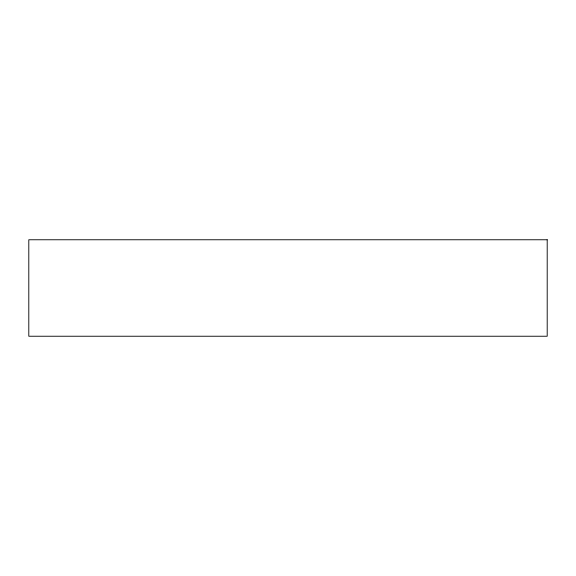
<?xml version="1.0" encoding="UTF-8"?>
<svg xmlns="http://www.w3.org/2000/svg" width="576" height="576" viewBox="0 0 576 576"><rect width="100%" height="100%" fill="white"/><g stroke="black" fill="none" stroke-linecap="round" stroke-linejoin="round"><path stroke-width="0.86" d="M547.2 239.767L28.8 239.767L28.8 336.233L547.2 336.233L547.2 239.767"/></g></svg>
